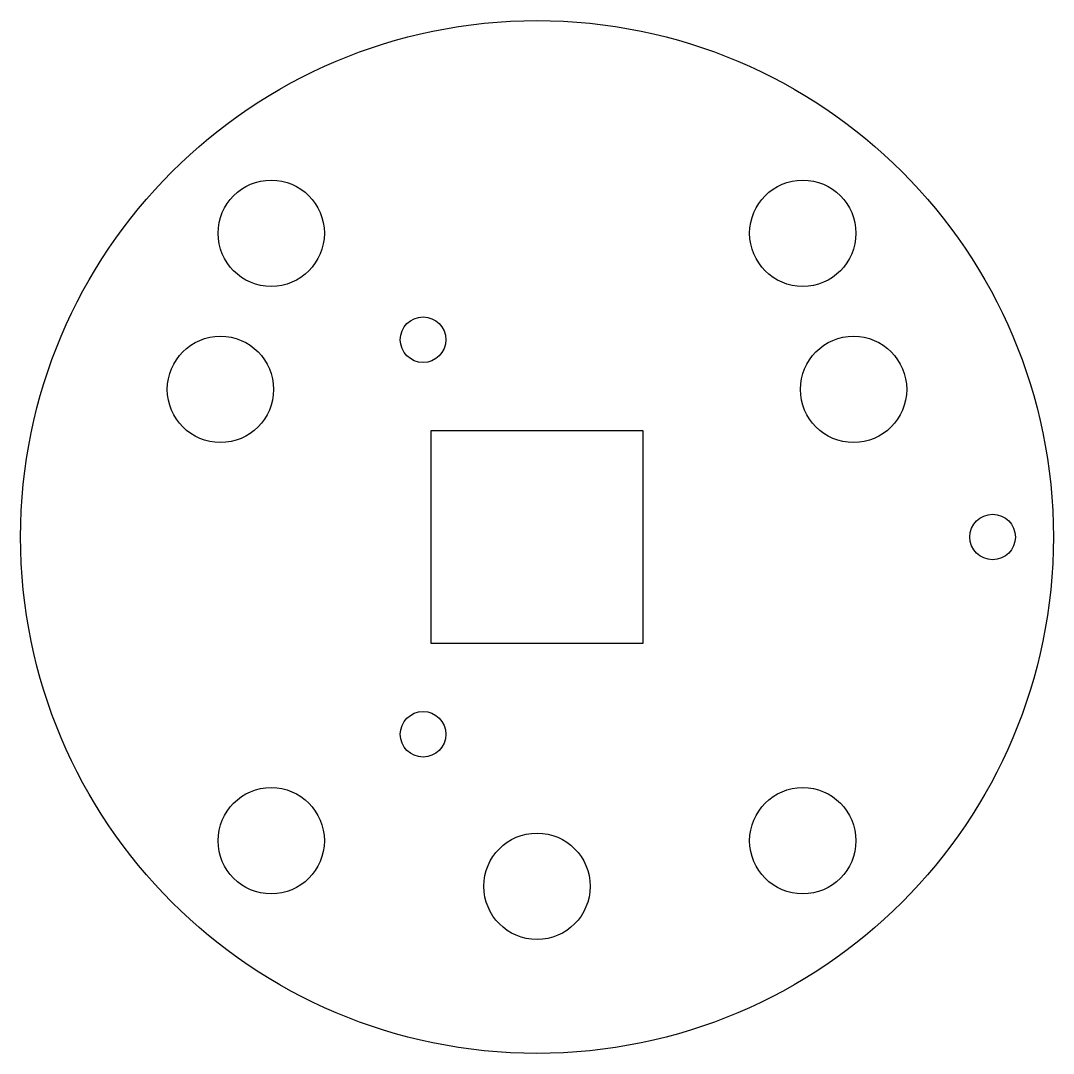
# Model space of a CAD drawing. Header units: millimetres. Extents: x -34 to 34, y -34 to 34.
import ezdxf

# ---------------------------------------------------------------- set-up
doc = ezdxf.new("R2010")
doc.units = ezdxf.units.MM

msp = doc.modelspace()

# ---------------------------------------------------------------- linework, layer by layer
at = {"color": 7, "linetype": 'Continuous', "lineweight": 25}
for p, q in [((7, 7), (-7, 7)), ((-7, 7), (-7, -7)), ((7, -7), (7, 7)), ((-7, -7), (7, -7))]:
    msp.add_line(p, q, dxfattribs=at)
for centre, radius in [((0, 0), 34), ((-17.5, 20), 3.5), ((17.5, 20), 3.5), ((-7.5, 12.99), 1.5), ((-20.845, 9.72), 3.5), ((20.845, 9.72), 3.5), ((30, 0), 1.5), ((-7.5, -12.99), 1.5), ((-17.5, -20), 3.5), ((17.5, -20), 3.5), ((0, -23), 3.5)]:
    msp.add_circle(centre, radius, dxfattribs=at)

doc.saveas('drawing.dxf')
